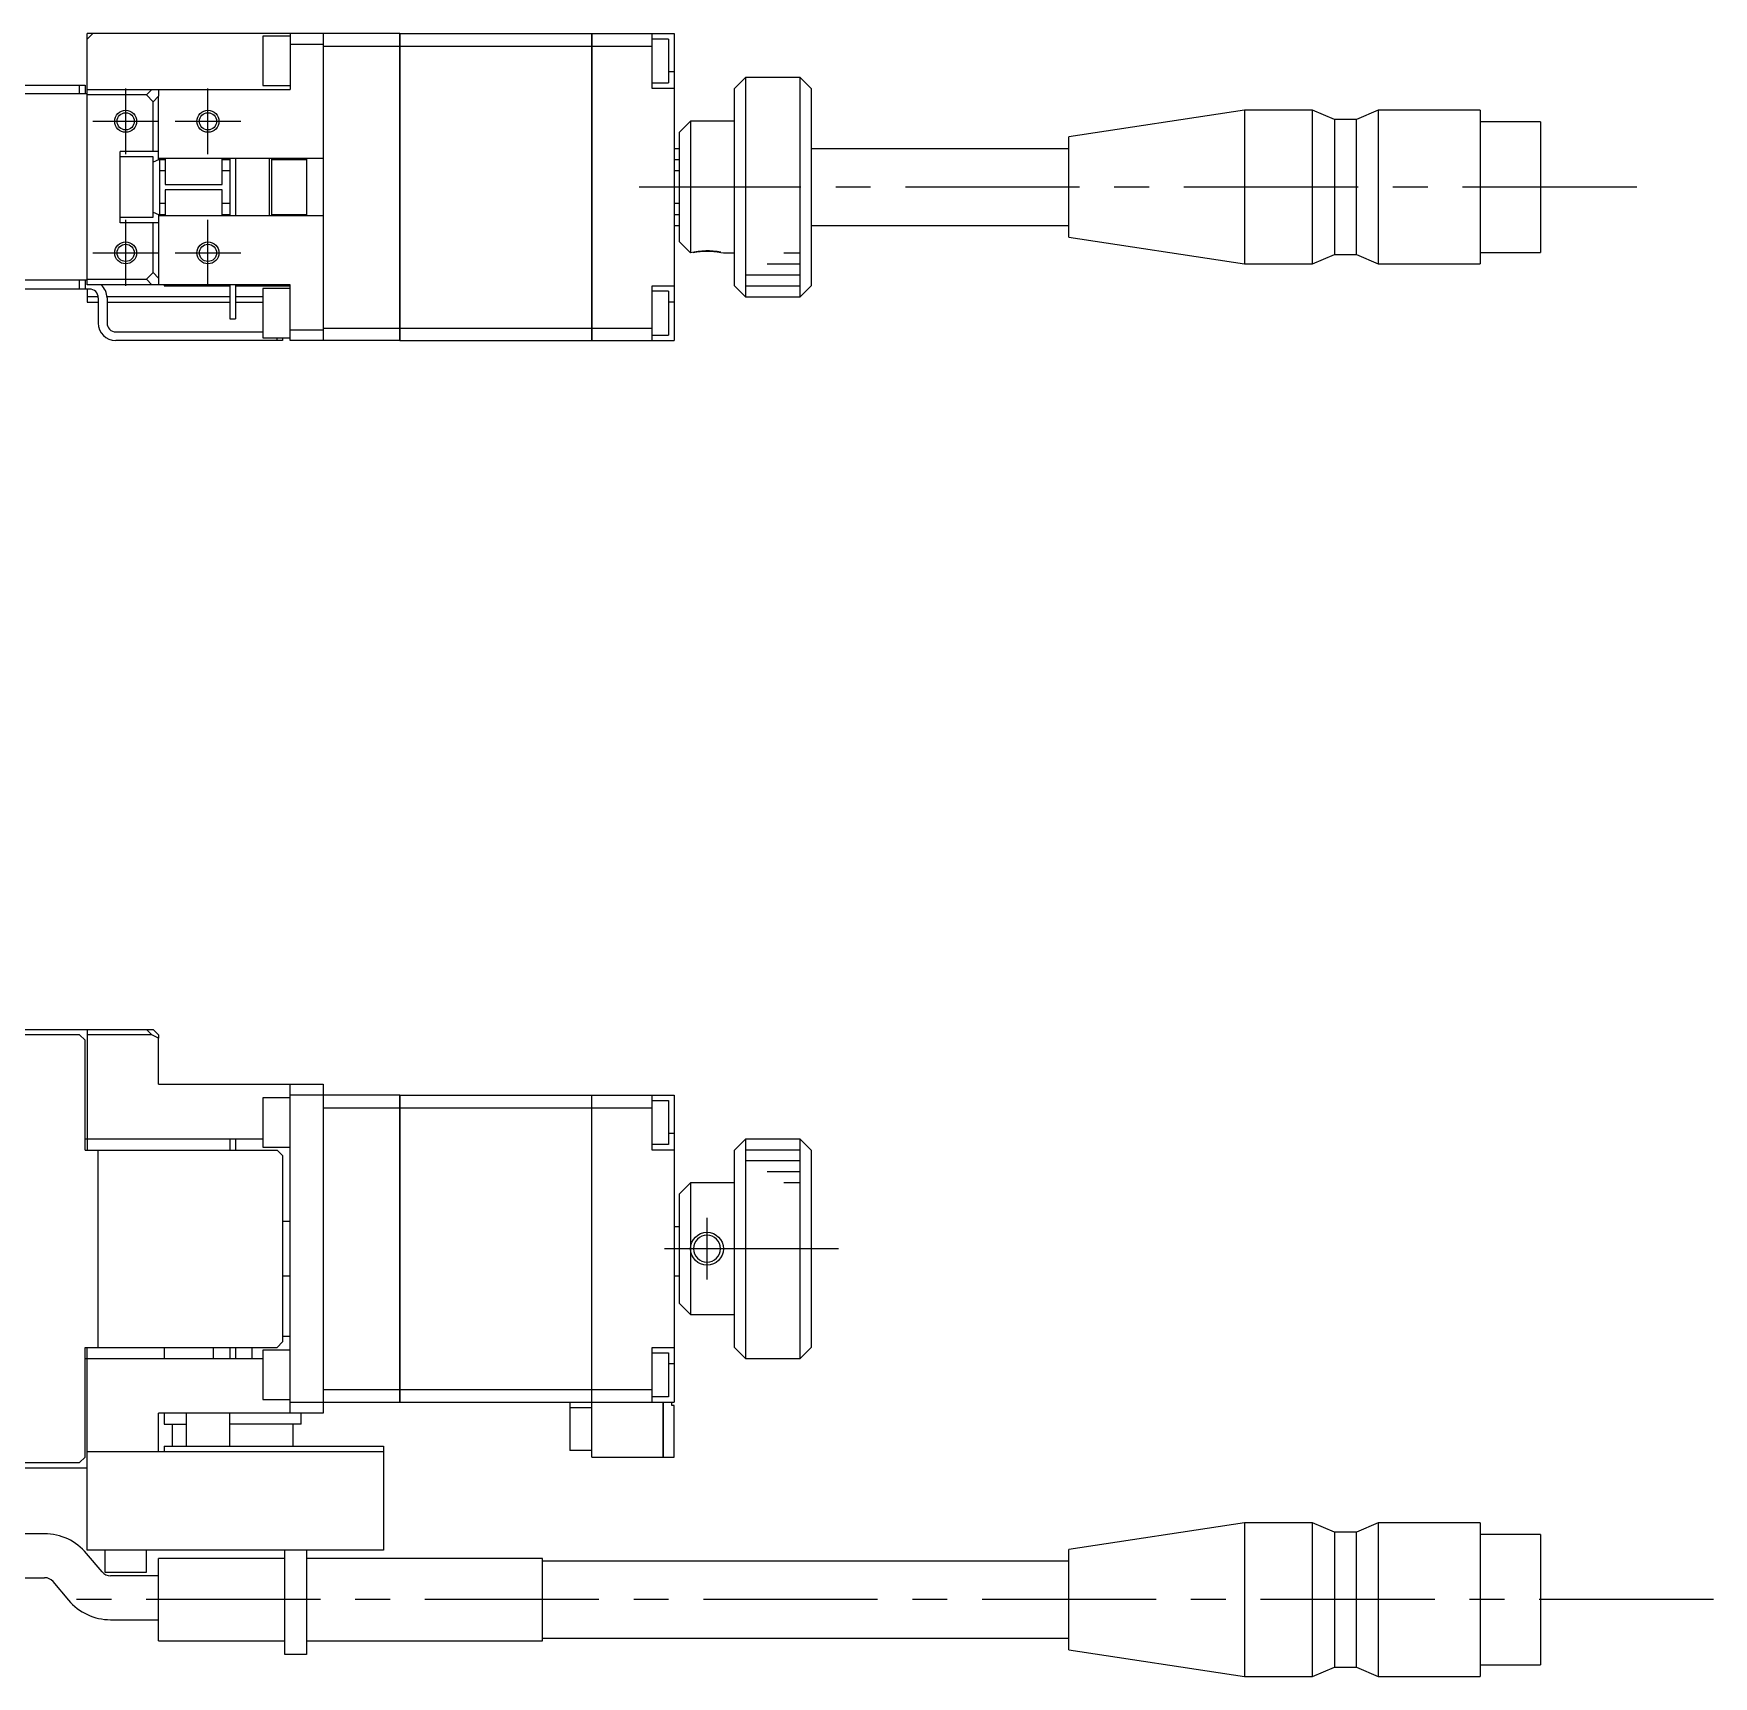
# Model space of a CAD drawing. Extents: x -2 to 689, y -8 to 413.
# Drawn here: x 182.7 to 335.8, y 263.2 to 413 of the extents above; entities that cross this region are included whole.
import ezdxf

# ---------------------------------------------------------------- set-up
doc = ezdxf.new("R2010")
doc.units = 0
doc.header["$LTSCALE"] = 0.5
doc.linetypes.add('CENTER', pattern=[50.8, 31.75, -6.35, 6.35, -6.35])
for name, color, linetype in [('MSM_CENTER', 1, 'CENTER'), ('MSM_CONTINUOUS', 7, 'CONTINUOUS'), ('MSM_NARROW', 5, 'CONTINUOUS')]:
    doc.layers.add(name, color=color, linetype=linetype)

msp = doc.modelspace()

# ---------------------------------------------------------------- linework, layer by layer
at = {"layer": 'MSM_CENTER'}
for p, q in [((191.07, 401.97), (191.07, 407.97)), ((198.57, 401.97), (198.57, 407.97)), ((188.07, 404.97), (194.07, 404.97)), ((195.57, 404.97), (201.57, 404.97)), ((328.83, 398.97), (237.87, 398.97)), ((191.07, 389.97), (191.07, 395.97)), ((198.57, 389.97), (198.57, 395.97)), ((188.07, 392.97), (194.07, 392.97)), ((195.57, 392.97), (201.57, 392.97)), ((244.07, 299.37), (244.07, 304.97)), ((256.07, 302.17), (238.07, 302.17)), ((335.82, 270.17), (185.82, 270.17))]:
    msp.add_line(p, q, dxfattribs=at)
at = {"layer": 'MSM_CONTINUOUS'}
for p, q in [((187.57, 412.47), (188.07, 412.97)), ((216.06, 412.97), (187.57, 412.97)), ((187.57, 390.47), (187.57, 412.97)), ((203.57, 412.72), (203.57, 408.22)), ((206.07, 412.72), (203.57, 412.72)), ((206.07, 412.97), (206.07, 407.87)), ((209.07, 412.97), (209.07, 384.97)), ((216.06, 384.97), (216.06, 412.97)), ((216.07, 412.96), (216.06, 412.96)), ((216.07, 412.97), (216.07, 384.97)), ((216.07, 412.97), (233.56, 412.97)), ((233.56, 384.97), (233.56, 412.97)), ((233.57, 412.96), (233.56, 412.96)), ((233.57, 412.97), (233.57, 384.97)), ((233.57, 412.97), (241.07, 412.97)), ((239.07, 407.97), (239.07, 412.97)), ((240.57, 412.47), (239.07, 412.47)), ((240.57, 412.47), (240.57, 408.47)), ((241.07, 412.97), (241.07, 384.97)), ((209.07, 411.97), (206.07, 411.97)), ((209.07, 411.81), (216.06, 411.81)), ((216.07, 411.81), (216.06, 411.81)), ((216.07, 411.81), (233.56, 411.81)), ((233.57, 411.81), (233.56, 411.81)), ((233.57, 411.81), (239.07, 411.81)), ((241.07, 409.47), (240.57, 409.47)), ((247.57, 408.97), (246.57, 407.97)), ((247.57, 408.97), (247.57, 388.97)), ((252.57, 408.97), (247.57, 408.97)), ((252.57, 388.97), (252.57, 408.97)), ((253.57, 407.97), (252.57, 408.97)), ((187.57, 407.47), (172.07, 407.47)), ((172.37, 408.27), (187.37, 408.27)), ((186.87, 407.47), (186.87, 408.27)), ((187.37, 408.27), (187.37, 407.47)), ((187.57, 407.87), (194.07, 407.87)), ((192.96, 407.37), (193.46, 407.87)), ((194.07, 407.87), (194.07, 407.25)), ((194.07, 407.87), (206.07, 407.87)), ((203.57, 408.22), (206.07, 408.22)), ((239.07, 408.47), (240.57, 408.47)), ((241.07, 407.97), (239.07, 407.97)), ((246.57, 389.97), (246.57, 407.97)), ((253.57, 407.97), (253.57, 389.97)), ((192.96, 407.37), (187.57, 407.37)), ((193.57, 406.75), (192.96, 407.37)), ((194.07, 407.25), (193.57, 406.75)), ((193.57, 402.22), (193.57, 406.75)), ((194.07, 401.46), (194.07, 407.25)), ((293.07, 405.97), (277.07, 403.54)), ((293.07, 405.97), (293.07, 391.97)), ((299.27, 405.97), (293.07, 405.97)), ((299.27, 391.97), (299.27, 405.97)), ((301.27, 405.12), (299.27, 405.97)), ((305.27, 405.97), (303.27, 405.12)), ((305.27, 405.97), (305.27, 391.97)), ((314.57, 405.97), (305.27, 405.97)), ((314.57, 405.97), (314.57, 391.97)), ((241.57, 403.97), (242.57, 404.97)), ((246.57, 404.97), (242.57, 404.97)), ((242.57, 404.97), (242.57, 392.97)), ((301.27, 405.12), (301.27, 392.82)), ((303.27, 405.12), (301.27, 405.12)), ((303.27, 392.82), (303.27, 405.12)), ((320.07, 404.92), (314.57, 404.92)), ((320.07, 404.92), (320.07, 393.02)), ((241.57, 393.97), (241.57, 403.97)), ((277.07, 394.4), (277.07, 403.54)), ((194.07, 402.22), (190.57, 402.22)), ((190.57, 395.72), (190.57, 402.22)), ((193.57, 401.72), (190.57, 401.72)), ((193.57, 396.22), (193.57, 401.72)), ((194.07, 401.46), (193.57, 401.25)), ((209.07, 401.57), (194.07, 401.57)), ((194.17, 396.37), (194.17, 401.57)), ((194.67, 401.47), (194.17, 401.47)), ((194.57, 401.57), (194.57, 401.47)), ((194.67, 401.57), (194.67, 399.22)), ((199.87, 399.22), (199.87, 401.57)), ((200.57, 401.47), (199.87, 401.47)), ((200.57, 401.57), (200.57, 396.37)), ((201.07, 401.57), (201.07, 396.37)), ((204.17, 396.37), (204.17, 401.57)), ((204.37, 401.57), (204.37, 396.37)), ((207.57, 401.47), (204.37, 401.47)), ((207.57, 401.57), (207.57, 396.37)), ((241.57, 402.47), (241.07, 402.47)), ((241.57, 401.47), (241.07, 401.47)), ((277.07, 402.47), (253.57, 402.47)), ((194.17, 400.47), (194.67, 400.47)), ((199.87, 400.47), (200.57, 400.47)), ((241.07, 400.47), (241.57, 400.47)), ((194.67, 399.22), (199.87, 399.22)), ((194.67, 398.72), (194.67, 396.37)), ((199.87, 398.72), (194.67, 398.72)), ((199.87, 396.37), (199.87, 398.72)), ((193.57, 396.69), (194.07, 396.48)), ((194.67, 397.47), (194.17, 397.47)), ((200.57, 397.47), (199.87, 397.47)), ((241.57, 397.47), (241.07, 397.47)), ((190.57, 396.22), (193.57, 396.22)), ((194.07, 395.72), (190.57, 395.72)), ((193.57, 391.18), (193.57, 395.72)), ((194.07, 396.48), (194.07, 390.68)), ((194.07, 396.37), (209.07, 396.37)), ((194.17, 396.47), (194.67, 396.47)), ((194.57, 396.47), (194.57, 396.37)), ((199.87, 396.47), (200.57, 396.47)), ((204.37, 396.47), (207.57, 396.47)), ((241.07, 396.47), (241.57, 396.47)), ((241.07, 395.47), (241.57, 395.47)), ((253.57, 395.47), (277.07, 395.47)), ((242.57, 392.97), (241.57, 393.97)), ((277.07, 394.4), (293.07, 391.97)), ((245.57, 392.97), (246.57, 392.97)), ((299.27, 391.97), (301.27, 392.82)), ((301.27, 392.82), (303.27, 392.82)), ((303.27, 392.82), (305.27, 391.97)), ((314.57, 393.02), (320.07, 393.02)), ((187.57, 390.57), (192.96, 390.57)), ((192.96, 390.57), (193.57, 391.18)), ((193.46, 390.07), (192.96, 390.57)), ((193.57, 391.18), (194.07, 390.68)), ((194.07, 390.68), (194.07, 390.07)), ((293.07, 391.97), (299.27, 391.97)), ((305.27, 391.97), (314.57, 391.97)), ((187.57, 390.47), (172.07, 390.47)), ((187.77, 389.67), (172.37, 389.67)), ((186.87, 389.67), (186.87, 390.47)), ((187.37, 390.47), (187.37, 389.67)), ((187.57, 390.07), (187.57, 390.47)), ((206.07, 390.07), (187.57, 390.07)), ((187.57, 389.67), (187.57, 388.47)), ((194.57, 390.07), (194.57, 389.97)), ((194.57, 389.97), (200.57, 389.97)), ((200.57, 390.07), (200.57, 386.97)), ((201.07, 390.07), (201.07, 386.97)), ((201.07, 389.97), (206.07, 389.97)), ((203.57, 389.72), (203.57, 385.22)), ((206.07, 389.72), (203.57, 389.72)), ((206.07, 384.97), (206.07, 390.07)), ((239.07, 384.97), (239.07, 389.97)), ((239.07, 389.97), (241.07, 389.97)), ((240.57, 389.47), (239.07, 389.47)), ((240.57, 389.47), (240.57, 385.47)), ((246.57, 389.97), (247.57, 388.97)), ((252.57, 388.97), (253.57, 389.97)), ((188.57, 388.97), (187.57, 388.97)), ((187.57, 388.47), (188.57, 388.47)), ((188.57, 388.87), (188.57, 386.57)), ((200.57, 388.97), (189.37, 388.97)), ((189.37, 388.87), (189.37, 386.57)), ((189.37, 388.47), (200.57, 388.47)), ((203.57, 388.97), (201.07, 388.97)), ((201.07, 388.47), (203.57, 388.47)), ((241.07, 388.47), (240.57, 388.47)), ((247.57, 388.97), (252.57, 388.97)), ((200.57, 386.97), (201.07, 386.97)), ((206.07, 385.97), (209.07, 385.97)), ((209.07, 386.12), (216.06, 386.12)), ((216.07, 386.13), (216.06, 386.13)), ((216.07, 386.12), (233.56, 386.12)), ((233.57, 386.13), (233.56, 386.13)), ((233.57, 386.12), (239.07, 386.12)), ((190.17, 385.77), (203.57, 385.77)), ((205.37, 384.97), (190.17, 384.97)), ((203.57, 385.22), (206.07, 385.22)), ((204.87, 384.97), (204.87, 385.22)), ((205.37, 385.22), (205.37, 384.97)), ((216.06, 384.97), (206.07, 384.97)), ((216.07, 384.98), (216.06, 384.98)), ((216.07, 384.97), (233.56, 384.97)), ((233.57, 384.98), (233.56, 384.98)), ((233.57, 384.97), (241.07, 384.97)), ((239.07, 385.47), (240.57, 385.47)), ((158.57, 322.17), (193.57, 322.17)), ((186.87, 321.67), (172.87, 321.67)), ((187.37, 321.17), (186.87, 321.67)), ((187.57, 322.17), (187.57, 311.17)), ((193.46, 321.67), (187.57, 321.67)), ((193.46, 321.67), (192.96, 322.17)), ((194.07, 321.36), (193.46, 321.67)), ((193.57, 322.17), (194.07, 321.67)), ((194.07, 321.67), (194.07, 321.36)), ((187.37, 311.17), (187.37, 321.17)), ((194.07, 317.17), (194.07, 321.36)), ((194.07, 317.17), (209.07, 317.17)), ((206.07, 287.17), (206.07, 317.17)), ((209.07, 317.17), (209.07, 287.17)), ((203.57, 315.92), (203.57, 311.42)), ((206.07, 315.92), (203.57, 315.92)), ((216.06, 316.17), (206.07, 316.17)), ((216.06, 288.17), (216.06, 316.17)), ((216.07, 316.16), (216.06, 316.16)), ((216.07, 316.17), (233.56, 316.17)), ((216.07, 316.17), (216.07, 288.17)), ((233.56, 284.17), (233.56, 316.17)), ((233.57, 316.16), (233.56, 316.16)), ((233.57, 316.17), (241.07, 316.17)), ((233.57, 283.17), (233.57, 316.17)), ((239.07, 311.17), (239.07, 316.17)), ((239.07, 315.67), (240.57, 315.67)), ((240.57, 315.67), (240.57, 311.67)), ((241.07, 316.17), (241.07, 288.17)), ((209.07, 315.02), (216.06, 315.02)), ((216.07, 315.01), (216.06, 315.01)), ((216.07, 315.02), (233.56, 315.02)), ((233.57, 315.01), (233.56, 315.01)), ((233.57, 315.02), (239.07, 315.02)), ((241.07, 312.67), (240.57, 312.67)), ((203.57, 312.17), (187.37, 312.17)), ((187.37, 311.17), (204.87, 311.17)), ((188.57, 293.17), (188.57, 311.17)), ((200.57, 312.17), (200.57, 311.17)), ((201.07, 312.17), (201.07, 311.17)), ((203.57, 311.42), (206.07, 311.42)), ((205.37, 310.67), (204.87, 311.17)), ((240.57, 311.67), (239.07, 311.67)), ((241.07, 311.17), (239.07, 311.17)), ((247.57, 312.17), (246.57, 311.17)), ((246.57, 293.17), (246.57, 311.17)), ((247.57, 312.17), (247.57, 292.17)), ((252.57, 312.17), (247.57, 312.17)), ((252.57, 292.17), (252.57, 312.17)), ((253.57, 311.17), (252.57, 312.17)), ((253.57, 311.17), (253.57, 293.17)), ((205.37, 310.67), (205.37, 293.67)), ((241.57, 307.17), (242.57, 308.17)), ((246.57, 308.17), (242.57, 308.17)), ((242.57, 308.17), (242.57, 296.17)), ((241.57, 297.17), (241.57, 307.17)), ((205.37, 304.67), (206.07, 304.67)), ((241.57, 304.17), (241.07, 304.17)), ((206.07, 299.67), (205.37, 299.67)), ((241.57, 299.67), (241.07, 299.67)), ((242.57, 296.17), (241.57, 297.17)), ((242.57, 296.17), (246.57, 296.17)), ((206.07, 294.17), (205.37, 294.17)), ((187.37, 283.17), (187.37, 293.17)), ((187.37, 293.17), (204.87, 293.17)), ((187.57, 274.67), (187.57, 293.17)), ((194.57, 293.17), (194.57, 292.17)), ((199.07, 292.17), (199.07, 293.17)), ((200.57, 293.17), (200.57, 292.17)), ((201.07, 293.17), (201.07, 292.17)), ((202.57, 293.17), (202.57, 292.17)), ((203.57, 292.92), (203.57, 288.42)), ((206.07, 292.92), (203.57, 292.92)), ((204.87, 293.17), (205.37, 293.67)), ((239.07, 293.17), (241.07, 293.17)), ((239.07, 288.17), (239.07, 293.17)), ((239.07, 292.67), (240.57, 292.67)), ((240.57, 292.67), (240.57, 288.67)), ((246.57, 293.17), (247.57, 292.17)), ((252.57, 292.17), (253.57, 293.17)), ((187.37, 292.17), (203.57, 292.17)), ((241.07, 291.67), (240.57, 291.67)), ((247.57, 292.17), (252.57, 292.17)), ((203.57, 288.42), (206.07, 288.42)), ((206.07, 288.17), (216.06, 288.17)), ((209.07, 289.33), (216.06, 289.33)), ((216.07, 289.33), (216.06, 289.33)), ((216.07, 288.18), (216.06, 288.18)), ((216.07, 289.33), (233.56, 289.33)), ((216.07, 288.17), (233.56, 288.17)), ((231.57, 288.17), (231.57, 283.77)), ((233.57, 289.33), (233.56, 289.33)), ((233.57, 288.18), (233.56, 288.18)), ((233.57, 289.33), (239.07, 289.33)), ((233.57, 288.17), (241.07, 288.17)), ((240.57, 288.67), (239.07, 288.67)), ((240.06, 283.17), (240.06, 288.17)), ((240.07, 288.17), (240.07, 283.17)), ((240.87, 287.87), (240.87, 288.17)), ((194.07, 283.67), (194.07, 287.17)), ((209.07, 287.17), (194.07, 287.17)), ((194.57, 287.17), (194.57, 286.17)), ((196.57, 287.17), (196.57, 284.17)), ((200.57, 284.17), (200.57, 287.17)), ((207.07, 286.17), (207.07, 287.17)), ((233.56, 287.67), (231.57, 287.67)), ((241.07, 287.87), (240.87, 287.87)), ((241.07, 283.17), (241.07, 287.87)), ((194.57, 286.17), (196.57, 286.17)), ((195.32, 286.17), (195.32, 284.17)), ((207.07, 286.17), (200.57, 286.17)), ((206.32, 286.17), (206.32, 284.17)), ((187.57, 283.67), (214.57, 283.67)), ((194.57, 284.17), (214.57, 284.17)), ((194.57, 284.17), (194.57, 283.67)), ((214.57, 284.17), (214.57, 274.67)), ((233.57, 283.77), (231.57, 283.77)), ((233.57, 284.17), (233.56, 284.17)), ((187.57, 282.17), (148.37, 282.17)), ((172.87, 282.67), (186.87, 282.67)), ((186.87, 282.67), (187.37, 283.17)), ((233.57, 283.17), (240.06, 283.17)), ((240.07, 283.18), (240.06, 283.18)), ((240.07, 283.17), (241.07, 283.17)), ((183.68, 276.17), (181.07, 276.17)), ((293.07, 277.17), (277.07, 274.74)), ((293.07, 277.17), (293.07, 263.17)), ((299.27, 277.17), (293.07, 277.17)), ((299.27, 263.17), (299.27, 277.17)), ((301.27, 276.32), (299.27, 277.17)), ((301.27, 276.32), (301.27, 264.02)), ((303.27, 276.32), (301.27, 276.32)), ((305.27, 277.17), (303.27, 276.32)), ((303.27, 264.02), (303.27, 276.32)), ((305.27, 277.17), (305.27, 263.17)), ((314.57, 277.17), (305.27, 277.17)), ((314.57, 277.17), (314.57, 263.17)), ((320.07, 276.12), (314.57, 276.12)), ((320.07, 276.12), (320.07, 264.22)), ((188.92, 272.7), (187.51, 274.39)), ((214.57, 274.67), (187.57, 274.67)), ((189.17, 274.67), (189.17, 272.67)), ((192.97, 272.67), (192.97, 274.67)), ((205.57, 265.17), (205.57, 274.67)), ((207.57, 274.67), (207.57, 265.17)), ((277.07, 265.6), (277.07, 274.74)), ((189.17, 272.67), (192.97, 272.67)), ((194.07, 266.42), (194.07, 273.92)), ((205.57, 273.92), (194.07, 273.92)), ((229.07, 273.92), (207.57, 273.92)), ((229.07, 266.42), (229.07, 273.92)), ((277.07, 273.67), (229.07, 273.67)), ((181.07, 272.17), (183.68, 272.17)), ((184.44, 271.81), (185.86, 270.13)), ((194.07, 272.34), (189.69, 272.34)), ((189.69, 268.34), (194.07, 268.34)), ((229.07, 266.67), (277.07, 266.67)), ((194.07, 266.42), (205.57, 266.42)), ((207.57, 265.17), (205.57, 265.17)), ((207.57, 266.42), (229.07, 266.42)), ((277.07, 265.6), (293.07, 263.17)), ((299.27, 263.17), (301.27, 264.02)), ((301.27, 264.02), (303.27, 264.02)), ((303.27, 264.02), (305.27, 263.17)), ((314.57, 264.22), (320.07, 264.22)), ((293.07, 263.17), (299.27, 263.17)), ((305.27, 263.17), (314.57, 263.17))]:
    msp.add_line(p, q, dxfattribs=at)
for centre in [(191.07, 404.97), (198.57, 404.97), (191.07, 392.97), (198.57, 392.97)]:
    msp.add_circle(centre, 0.783, dxfattribs=at)
at = {"layer": 'MSM_CONTINUOUS', "extrusion": (0, 0, -1)}
msp.add_circle((-244.07, 302.17), 1.23, dxfattribs=at)
at = {"layer": 'MSM_CONTINUOUS'}
for centre, radius, start, end in [((244.07, 387.1), 6, 77.9755, 102.0245), ((187.77, 388.87), 0.8, 0, 90), ((187.77, 388.87), 1.6, 0, 48.5903), ((190.17, 386.57), 1.6, 180, 270), ((190.17, 386.57), 0.8, 180, 270), ((183.68, 271.17), 5, 40, 90), ((189.69, 273.34), 1, 220, 270), ((183.68, 271.17), 1, 40, 90), ((189.69, 273.34), 5, 220, 270)]:
    msp.add_arc(centre, radius, start, end, dxfattribs=at)
at = {"layer": 'MSM_NARROW'}
for p, q in [((245.34, 393.02), (245.57, 392.97)), ((251.07, 392.97), (252.57, 392.97)), ((247.57, 390.97), (252.57, 390.97)), ((249.57, 391.97), (252.57, 391.97)), ((247.57, 389.97), (252.57, 389.97)), ((252.57, 311.17), (247.57, 311.17)), ((252.57, 310.17), (247.57, 310.17)), ((252.57, 309.17), (249.57, 309.17)), ((252.57, 308.17), (251.07, 308.17))]:
    msp.add_line(p, q, dxfattribs=at)
for centre, radius in [((191.07, 404.97), 1), ((198.57, 404.97), 1), ((191.07, 392.97), 1), ((198.57, 392.97), 1), ((244.07, 302.17), 1.5)]:
    msp.add_circle(centre, radius, dxfattribs=at)
msp.add_arc((244.07, 387.18), 5.98, 77.788, 104.5016, dxfattribs=at)

doc.saveas('drawing.dxf')
